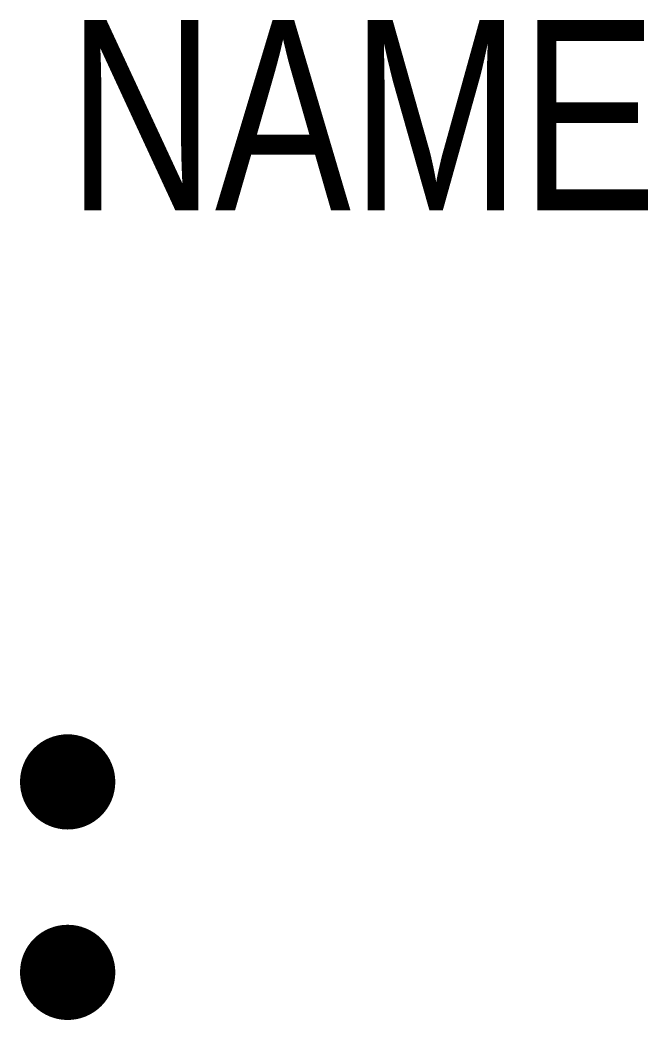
# Model space of a CAD drawing. Header units: inches. Extents: x -0.5 to 6.1, y -1.5 to 9.
import ezdxf

# ---------------------------------------------------------------- set-up
doc = ezdxf.new("R2010")
doc.units = ezdxf.units.IN
doc.header["$MEASUREMENT"] = 0

msp = doc.modelspace()

# ---------------------------------------------------------------- linework, layer by layer
for points in [[(0.25, 1, 0.5, 0.5, 1), (-0.25, 1, 0.5, 0.5, 1)], [(0.25, -1, 0.5, 0.5, 1), (-0.25, -1, 0.5, 0.5, 1)]]:
    msp.add_lwpolyline(points, format="xyseb", close=True)

# ---------------------------------------------------------------- texts
at = {"width": 0.8}
msp.add_attdef('NAME', (0, 7), 'NAME', height=2, dxfattribs=at)

doc.saveas('drawing.dxf')
